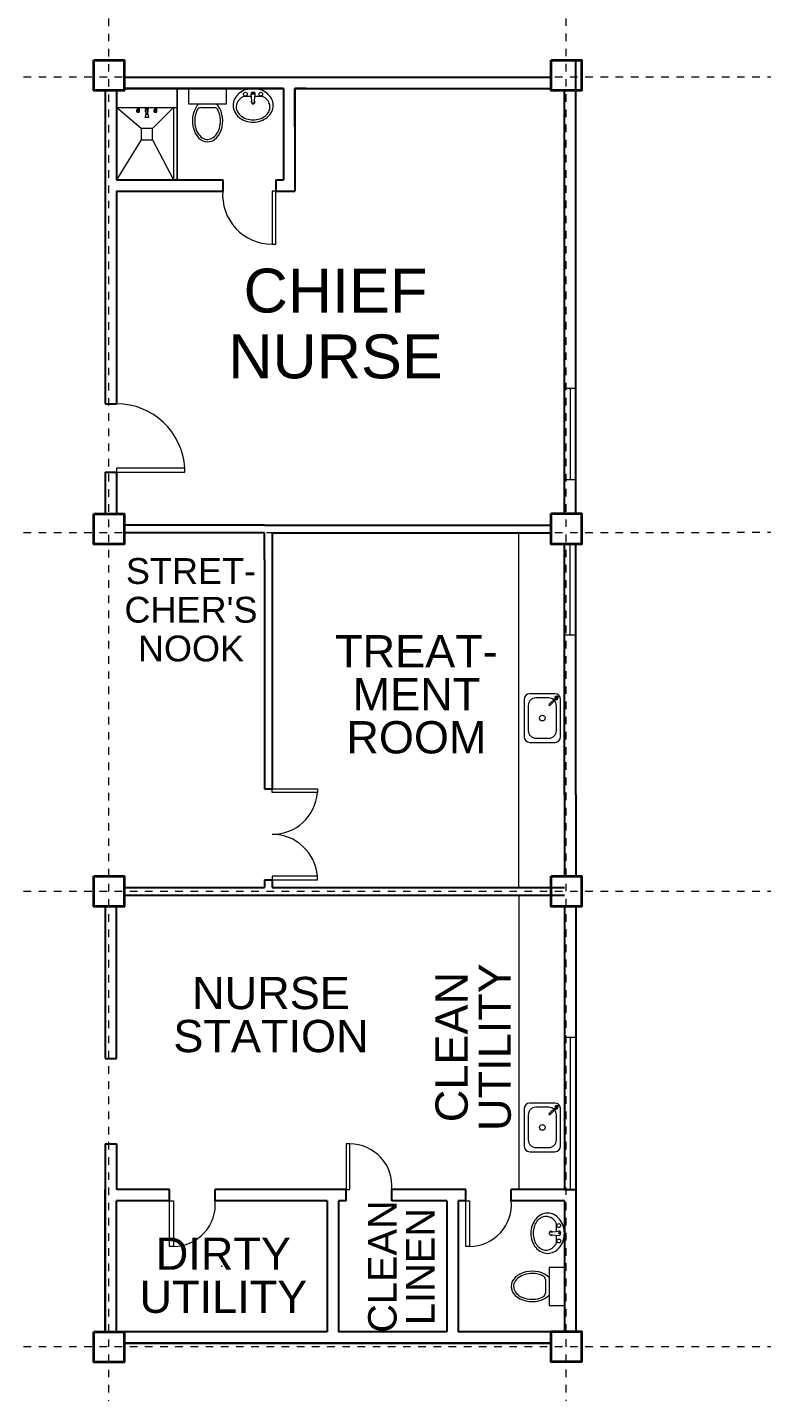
# Model space of a CAD drawing. Header units: millimetres. Extents: x 63005 to 126950, y 36019 to 74749.
# Drawn here: x 63075.6 to 63085.28, y 36136.77 to 36154.75 of the extents above; entities that cross this region are included whole.
import ezdxf

# ---------------------------------------------------------------- set-up
doc = ezdxf.new("R2010")
doc.units = ezdxf.units.MM
doc.header["$LTSCALE"] = 0.04
doc.linetypes.add('PHANTOM', pattern=[2.5, 1.25, -0.25, 0.25, -0.25, 0.25, -0.25])
doc.styles.add('SWISSLT175', font='swissl.ttf', dxfattribs={"height": 0.175})

msp = doc.modelspace()

# ---------------------------------------------------------------- linework, layer by layer
at = {"color": 0, "linetype": 'PHANTOM', "lineweight": 5, "transparency": 33554495}
for p, q in [((63076.677, 36125.164), (63076.677, 36174.339)), ((63082.702, 36125.166), (63082.702, 36174.339)), ((63114.252, 36154.092), (63046.877, 36154.089)), ((63114.252, 36148.092), (63046.877, 36148.089)), ((63114.252, 36143.367), (63046.877, 36143.364)), ((63114.252, 36137.366), (63046.877, 36137.363))]:
    msp.add_line(p, q, dxfattribs=at)
at = {"color": 4, "linetype": 'ByBlock', "lineweight": 25}
for p, q in [((63082.827, 36148.341), (63082.827, 36154.316)), ((63076.877, 36154.09), (63082.502, 36154.09)), ((63076.627, 36153.914), (63076.627, 36149.789)), ((63076.777, 36153.914), (63076.777, 36152.74)), ((63076.777, 36153.914), (63076.777, 36152.74)), ((63076.777, 36153.79), (63076.777, 36152.74)), ((63076.877, 36153.94), (63078.977, 36153.94)), ((63078.977, 36153.94), (63076.877, 36153.94)), ((63078.977, 36153.94), (63076.877, 36153.94)), ((63079.127, 36153.94), (63082.502, 36153.94)), ((63079.277, 36153.94), (63079.127, 36153.94)), ((63082.677, 36148.339), (63082.677, 36153.916)), ((63076.777, 36152.59), (63076.777, 36149.789)), ((63076.627, 36149.789), (63076.777, 36149.789)), ((63076.627, 36148.889), (63076.627, 36148.689)), ((63076.627, 36148.889), (63076.777, 36148.889)), ((63076.777, 36148.889), (63076.777, 36148.789)), ((63076.777, 36148.889), (63076.777, 36148.339)), ((63076.627, 36148.689), (63076.627, 36148.689)), ((63076.627, 36148.689), (63076.627, 36148.339)), ((63078.727, 36148.189), (63076.877, 36148.189)), ((63078.727, 36148.089), (63076.877, 36148.089)), ((63078.727, 36148.189), (63082.502, 36148.189)), ((63078.727, 36147.739), (63078.727, 36148.089)), ((63078.827, 36148.089), (63078.827, 36144.716)), ((63078.827, 36148.089), (63082.502, 36148.089)), ((63082.677, 36144.639), (63082.677, 36147.941)), ((63082.827, 36144.639), (63082.827, 36147.941)), ((63078.727, 36147.739), (63078.727, 36144.716)), ((63078.727, 36144.716), (63078.827, 36144.716)), ((63082.677, 36144.639), (63082.677, 36143.566)), ((63082.827, 36144.639), (63082.827, 36143.566)), ((63076.877, 36143.416), (63078.577, 36143.416)), ((63078.577, 36143.416), (63078.727, 36143.416)), ((63078.577, 36143.416), (63078.727, 36143.416)), ((63078.727, 36143.516), (63078.827, 36143.516)), ((63078.727, 36143.516), (63078.727, 36143.416)), ((63078.827, 36143.516), (63078.827, 36143.416)), ((63078.827, 36143.416), (63081.627, 36143.416)), ((63078.827, 36143.416), (63082.677, 36143.416)), ((63076.627, 36143.164), (63076.627, 36141.164)), ((63076.777, 36141.164), (63076.777, 36143.164)), ((63076.877, 36143.316), (63081.627, 36143.316)), ((63078.577, 36143.316), (63082.677, 36143.316)), ((63082.677, 36143.166), (63082.677, 36139.439)), ((63082.827, 36143.166), (63082.827, 36139.439)), ((63076.627, 36141.164), (63076.777, 36141.164)), ((63076.627, 36140.039), (63076.627, 36137.564)), ((63076.627, 36140.039), (63076.777, 36140.039)), ((63076.777, 36140.039), (63076.777, 36139.439)), ((63079.802, 36139.439), (63078.077, 36139.439)), ((63081.377, 36139.439), (63080.402, 36139.439)), ((63082.677, 36139.439), (63081.977, 36139.439)), ((63082.677, 36139.439), (63082.827, 36139.439)), ((63082.827, 36139.439), (63082.827, 36137.566)), ((63082.677, 36139.289), (63082.677, 36137.564)), ((63079.552, 36137.564), (63076.777, 36137.564)), ((63076.877, 36137.414), (63082.502, 36137.414)), ((63082.502, 36137.414), (63076.877, 36137.414)), ((63081.127, 36137.564), (63079.702, 36137.564)), ((63082.677, 36137.564), (63081.277, 36137.564))]:
    msp.add_line(p, q, dxfattribs=at)
at = {"color": 0, "linetype": 'ByBlock', "lineweight": 9, "ltscale": 0.3}
for p, q in [((63077.577, 36153.94), (63077.577, 36152.74)), ((63077.102, 36153.415), (63076.777, 36153.69)), ((63077.252, 36153.415), (63077.527, 36153.69)), ((63077.527, 36153.69), (63077.527, 36152.74)), ((63077.102, 36153.265), (63076.777, 36152.74)), ((63077.252, 36153.265), (63077.527, 36152.74))]:
    msp.add_line(p, q, dxfattribs=at)
at = {"color": 0, "linetype": 'ByBlock', "lineweight": 9}
for p, q in [((63077.577, 36153.69), (63077.577, 36153.94)), ((63076.777, 36153.69), (63077.577, 36153.69)), ((63082.827, 36149.989), (63082.677, 36149.989)), ((63082.752, 36149.989), (63082.752, 36148.789)), ((63082.827, 36148.789), (63082.827, 36149.989)), ((63082.677, 36148.789), (63082.827, 36148.789)), ((63082.077, 36143.416), (63082.077, 36148.091)), ((63082.752, 36146.741), (63082.752, 36147.941)), ((63082.827, 36147.941), (63082.827, 36146.741)), ((63082.827, 36146.741), (63082.677, 36146.741)), ((63076.627, 36143.164), (63076.777, 36143.164)), ((63082.077, 36143.316), (63082.077, 36139.439)), ((63082.827, 36141.439), (63082.677, 36141.439)), ((63082.752, 36141.439), (63082.752, 36139.439)), ((63082.827, 36139.439), (63082.827, 36141.439))]:
    msp.add_line(p, q, dxfattribs=at)
at = {"lineweight": 9}
for p, q in [((63077.727, 36153.94), (63077.727, 36153.74)), ((63078.227, 36153.94), (63077.727, 36153.94)), ((63078.227, 36153.74), (63078.227, 36153.94)), ((63078.562, 36153.742), (63078.549, 36153.864)), ((63078.591, 36153.742), (63078.605, 36153.864)), ((63077.046, 36153.69), (63077.08, 36153.69)), ((63077.046, 36153.69), (63077.08, 36153.69)), ((63077.046, 36153.69), (63077.05, 36153.683)), ((63077.046, 36153.69), (63077.046, 36153.69)), ((63077.046, 36153.657), (63077.049, 36153.661)), ((63077.046, 36153.635), (63077.046, 36153.657)), ((63077.046, 36153.635), (63077.08, 36153.635)), ((63077.05, 36153.633), (63077.046, 36153.635)), ((63077.049, 36153.669), (63077.05, 36153.671)), ((63077.049, 36153.669), (63077.077, 36153.669)), ((63077.049, 36153.663), (63077.049, 36153.669)), ((63077.05, 36153.683), (63077.077, 36153.683)), ((63077.05, 36153.671), (63077.076, 36153.671)), ((63077.05, 36153.657), (63077.057, 36153.657)), ((63077.05, 36153.644), (63077.05, 36153.656)), ((63077.05, 36153.633), (63077.076, 36153.633)), ((63077.05, 36153.632), (63077.05, 36153.633)), ((63077.05, 36153.632), (63077.076, 36153.632)), ((63077.052, 36153.683), (63077.052, 36153.671)), ((63077.057, 36153.644), (63077.057, 36153.656)), ((63077.076, 36153.657), (63077.069, 36153.657)), ((63077.069, 36153.644), (63077.069, 36153.656)), ((63077.075, 36153.683), (63077.075, 36153.671)), ((63077.077, 36153.669), (63077.076, 36153.671)), ((63077.076, 36153.644), (63077.076, 36153.656)), ((63077.076, 36153.633), (63077.08, 36153.635)), ((63077.076, 36153.632), (63077.076, 36153.633)), ((63077.08, 36153.69), (63077.077, 36153.683)), ((63077.077, 36153.663), (63077.077, 36153.669)), ((63077.08, 36153.657), (63077.078, 36153.661)), ((63077.08, 36153.69), (63077.08, 36153.69)), ((63077.08, 36153.635), (63077.08, 36153.657)), ((63077.159, 36153.684), (63077.148, 36153.69)), ((63077.148, 36153.69), (63077.206, 36153.69)), ((63077.164, 36153.605), (63077.156, 36153.563)), ((63077.194, 36153.684), (63077.159, 36153.684)), ((63077.159, 36153.675), (63077.159, 36153.684)), ((63077.159, 36153.684), (63077.194, 36153.684)), ((63077.194, 36153.675), (63077.159, 36153.675)), ((63077.16, 36153.657), (63077.162, 36153.661)), ((63077.16, 36153.635), (63077.16, 36153.657)), ((63077.16, 36153.635), (63077.169, 36153.635)), ((63077.164, 36153.633), (63077.16, 36153.635)), ((63077.163, 36153.669), (63077.164, 36153.671)), ((63077.163, 36153.669), (63077.169, 36153.669)), ((63077.163, 36153.663), (63077.163, 36153.669)), ((63077.164, 36153.671), (63077.169, 36153.671)), ((63077.164, 36153.657), (63077.169, 36153.657)), ((63077.164, 36153.644), (63077.164, 36153.656)), ((63077.164, 36153.633), (63077.169, 36153.633)), ((63077.164, 36153.632), (63077.164, 36153.633)), ((63077.164, 36153.632), (63077.169, 36153.632)), ((63077.164, 36153.612), (63077.164, 36153.605)), ((63077.189, 36153.612), (63077.164, 36153.612)), ((63077.164, 36153.605), (63077.189, 36153.605)), ((63077.164, 36153.605), (63077.189, 36153.605)), ((63077.165, 36153.675), (63077.165, 36153.671)), ((63077.169, 36153.612), (63077.169, 36153.675)), ((63077.169, 36153.675), (63077.184, 36153.675)), ((63077.184, 36153.675), (63077.184, 36153.612)), ((63077.184, 36153.671), (63077.19, 36153.671)), ((63077.184, 36153.669), (63077.191, 36153.669)), ((63077.19, 36153.657), (63077.184, 36153.657)), ((63077.184, 36153.635), (63077.193, 36153.635)), ((63077.184, 36153.633), (63077.19, 36153.633)), ((63077.184, 36153.632), (63077.19, 36153.632)), ((63077.188, 36153.675), (63077.188, 36153.671)), ((63077.189, 36153.605), (63077.189, 36153.612)), ((63077.189, 36153.605), (63077.198, 36153.563)), ((63077.191, 36153.669), (63077.19, 36153.671)), ((63077.19, 36153.644), (63077.19, 36153.656)), ((63077.19, 36153.633), (63077.193, 36153.635)), ((63077.19, 36153.632), (63077.19, 36153.633)), ((63077.191, 36153.663), (63077.191, 36153.669)), ((63077.193, 36153.657), (63077.191, 36153.661)), ((63077.193, 36153.635), (63077.193, 36153.657)), ((63077.206, 36153.69), (63077.194, 36153.684)), ((63077.194, 36153.684), (63077.194, 36153.675)), ((63077.273, 36153.689), (63077.273, 36153.69)), ((63077.273, 36153.69), (63077.307, 36153.69)), ((63077.273, 36153.689), (63077.277, 36153.683)), ((63077.273, 36153.689), (63077.307, 36153.689)), ((63077.274, 36153.657), (63077.276, 36153.661)), ((63077.274, 36153.635), (63077.274, 36153.657)), ((63077.277, 36153.633), (63077.274, 36153.635)), ((63077.274, 36153.635), (63077.307, 36153.635)), ((63077.276, 36153.669), (63077.277, 36153.671)), ((63077.276, 36153.663), (63077.276, 36153.669)), ((63077.276, 36153.669), (63077.304, 36153.669)), ((63077.277, 36153.683), (63077.304, 36153.683)), ((63077.277, 36153.671), (63077.304, 36153.671)), ((63077.277, 36153.657), (63077.285, 36153.657)), ((63077.277, 36153.644), (63077.277, 36153.656)), ((63077.277, 36153.632), (63077.277, 36153.633)), ((63077.277, 36153.633), (63077.303, 36153.633)), ((63077.277, 36153.632), (63077.303, 36153.632)), ((63077.279, 36153.683), (63077.279, 36153.671)), ((63077.284, 36153.644), (63077.284, 36153.656)), ((63077.304, 36153.657), (63077.296, 36153.657)), ((63077.296, 36153.644), (63077.296, 36153.656)), ((63077.302, 36153.683), (63077.302, 36153.671)), ((63077.303, 36153.644), (63077.303, 36153.656)), ((63077.303, 36153.633), (63077.307, 36153.635)), ((63077.303, 36153.632), (63077.303, 36153.633)), ((63077.307, 36153.689), (63077.304, 36153.683)), ((63077.304, 36153.669), (63077.304, 36153.671)), ((63077.304, 36153.663), (63077.304, 36153.669)), ((63077.307, 36153.657), (63077.305, 36153.661)), ((63077.307, 36153.689), (63077.307, 36153.69)), ((63077.307, 36153.635), (63077.307, 36153.657)), ((63077.727, 36153.74), (63078.227, 36153.74)), ((63077.886, 36153.69), (63078.067, 36153.69)), ((63077.196, 36153.558), (63077.157, 36153.558)), ((63082.48, 36138.876), (63082.601, 36138.89)), ((63082.48, 36138.847), (63082.601, 36138.834)), ((63082.677, 36138.412), (63082.477, 36138.412)), ((63082.477, 36138.412), (63082.477, 36137.912)), ((63082.677, 36137.912), (63082.677, 36138.412)), ((63082.427, 36138.252), (63082.427, 36138.071)), ((63082.477, 36137.912), (63082.677, 36137.912))]:
    msp.add_line(p, q, dxfattribs=at)
at = {"color": 4, "linetype": 'ByBlock', "lineweight": 25, "ltscale": 0.3}
for p, q in [((63078.977, 36153.94), (63078.977, 36152.74)), ((63079.127, 36153.94), (63079.127, 36152.59)), ((63076.777, 36152.74), (63078.177, 36152.74)), ((63078.177, 36152.74), (63078.177, 36152.59)), ((63078.877, 36152.74), (63078.977, 36152.74)), ((63078.877, 36152.74), (63078.877, 36152.59)), ((63076.777, 36152.59), (63078.177, 36152.59)), ((63078.877, 36152.59), (63079.127, 36152.59)), ((63076.627, 36137.564), (63076.627, 36139.439)), ((63077.477, 36139.439), (63076.777, 36139.439)), ((63077.477, 36139.289), (63077.477, 36139.439)), ((63079.802, 36139.439), (63078.077, 36139.439)), ((63078.077, 36139.289), (63078.077, 36139.439)), ((63079.802, 36139.289), (63079.802, 36139.439)), ((63081.377, 36139.439), (63080.402, 36139.439)), ((63080.402, 36139.289), (63080.402, 36139.439)), ((63081.377, 36139.289), (63081.377, 36139.439)), ((63082.677, 36139.439), (63081.977, 36139.439)), ((63081.977, 36139.289), (63081.977, 36139.439)), ((63076.777, 36137.564), (63076.777, 36139.289)), ((63077.477, 36139.289), (63076.777, 36139.289)), ((63079.552, 36139.289), (63078.077, 36139.289)), ((63079.552, 36139.289), (63079.552, 36137.564)), ((63079.702, 36139.289), (63079.702, 36137.564)), ((63079.802, 36139.289), (63079.702, 36139.289)), ((63081.127, 36139.289), (63080.402, 36139.289)), ((63081.127, 36139.289), (63081.127, 36137.564)), ((63081.277, 36139.289), (63081.277, 36137.564)), ((63081.377, 36139.289), (63081.277, 36139.289)), ((63081.377, 36139.289), (63081.277, 36139.289)), ((63082.677, 36139.289), (63081.977, 36139.289))]:
    msp.add_line(p, q, dxfattribs=at)
at = {"color": 1, "linetype": 'ByBlock', "lineweight": 13}
for p, q in [((63077.677, 36148.939), (63076.777, 36148.939)), ((63076.777, 36148.939), (63076.777, 36148.889)), ((63077.677, 36148.889), (63077.677, 36148.939)), ((63076.777, 36148.889), (63077.677, 36148.889)), ((63078.827, 36144.716), (63079.427, 36144.716)), ((63078.827, 36144.666), (63078.827, 36144.716)), ((63079.427, 36144.666), (63078.827, 36144.666)), ((63079.427, 36144.716), (63079.427, 36144.666)), ((63079.427, 36143.566), (63078.827, 36143.566)), ((63078.827, 36143.566), (63078.827, 36143.516)), ((63079.427, 36143.516), (63079.427, 36143.566)), ((63078.827, 36143.516), (63079.427, 36143.516))]:
    msp.add_line(p, q, dxfattribs=at)
at = {"lineweight": 9, "ltscale": 0.4}
for p, q in [((63082.147, 36145.893), (63082.147, 36145.403)), ((63082.552, 36145.968), (63082.222, 36145.968)), ((63082.472, 36145.913), (63082.302, 36145.913)), ((63082.568, 36145.921), (63082.476, 36145.83)), ((63082.58, 36145.909), (63082.489, 36145.818)), ((63082.627, 36145.403), (63082.627, 36145.893)), ((63082.202, 36145.813), (63082.202, 36145.483)), ((63082.572, 36145.483), (63082.572, 36145.813)), ((63082.222, 36145.328), (63082.552, 36145.328)), ((63082.302, 36145.383), (63082.472, 36145.383)), ((63082.147, 36140.501), (63082.147, 36140.011)), ((63082.552, 36140.576), (63082.222, 36140.576)), ((63082.472, 36140.521), (63082.302, 36140.521)), ((63082.568, 36140.529), (63082.476, 36140.438)), ((63082.58, 36140.517), (63082.489, 36140.426)), ((63082.627, 36140.011), (63082.627, 36140.501)), ((63082.202, 36140.421), (63082.202, 36140.091)), ((63082.572, 36140.091), (63082.572, 36140.421)), ((63082.222, 36139.936), (63082.552, 36139.936)), ((63082.302, 36139.991), (63082.472, 36139.991))]:
    msp.add_line(p, q, dxfattribs=at)
at = {"color": 4, "linetype": 'ByBlock', "lineweight": 35}
for points in [[(63076.477, 36154.314), (63076.877, 36154.314), (63076.877, 36153.914), (63076.477, 36153.914)], [(63082.502, 36154.316), (63082.902, 36154.316), (63082.902, 36153.916), (63082.502, 36153.916)], [(63076.477, 36148.339), (63076.877, 36148.339), (63076.877, 36147.939), (63076.477, 36147.939)], [(63082.502, 36148.341), (63082.902, 36148.341), (63082.902, 36147.941), (63082.502, 36147.941)], [(63076.477, 36143.564), (63076.877, 36143.564), (63076.877, 36143.164), (63076.477, 36143.164)], [(63082.502, 36143.566), (63082.902, 36143.566), (63082.902, 36143.166), (63082.502, 36143.166)], [(63076.477, 36137.564), (63076.877, 36137.564), (63076.877, 36137.164), (63076.477, 36137.164)], [(63082.502, 36137.566), (63082.902, 36137.566), (63082.902, 36137.166), (63082.502, 36137.166)]]:
    msp.add_lwpolyline(points, close=True, dxfattribs=at)
at = {"lineweight": 9}
for points in [[(63078.312, 36153.719, 0.11576), (63078.331, 36153.637, 0.104047), (63078.389, 36153.563, 0.090875), (63078.473, 36153.516, 0.083344), (63078.577, 36153.498, 0.083344), (63078.68, 36153.516, 0.090875), (63078.764, 36153.563, 0.104047), (63078.822, 36153.637, 0.11576), (63078.842, 36153.719, 0.11576), (63078.822, 36153.802, 0.104047), (63078.764, 36153.876, 0.090875), (63078.68, 36153.923, 0.083344), (63078.577, 36153.94, 0.083344), (63078.473, 36153.923, 0.090875), (63078.389, 36153.876, 0.104047), (63078.331, 36153.802, 0.11576)], [(63082.456, 36139.127, 0.11576), (63082.374, 36139.107, 0.104047), (63082.3, 36139.049, 0.090875), (63082.253, 36138.965, 0.083344), (63082.235, 36138.862, 0.083344), (63082.253, 36138.758, 0.090875), (63082.3, 36138.674, 0.104047), (63082.374, 36138.616, 0.11576), (63082.456, 36138.597, 0.11576), (63082.539, 36138.616, 0.104047), (63082.613, 36138.674, 0.090875), (63082.66, 36138.758, 0.083344), (63082.677, 36138.862, 0.083344), (63082.66, 36138.965, 0.090875), (63082.613, 36139.049, 0.104047), (63082.539, 36139.107, 0.11576)]]:
    msp.add_lwpolyline(points, format="xyb", close=True, dxfattribs=at)
for points in [[(63078.354, 36153.698, 0.124838), (63078.37, 36153.636, 0.105788), (63078.419, 36153.578, 0.086697), (63078.489, 36153.542, 0.076776), (63078.577, 36153.528, 0.076776), (63078.664, 36153.542, 0.086697), (63078.734, 36153.578, 0.105788), (63078.783, 36153.636, 0.124838), (63078.799, 36153.698, 0.124838), (63078.783, 36153.761, 0.105788), (63078.734, 36153.818, 0.040067), (63078.703, 36153.838), (63078.601, 36153.838, 0.040067)], [(63078.552, 36153.838), (63078.45, 36153.838, 0.040067), (63078.419, 36153.818, 0.105788), (63078.37, 36153.761, 0.124838), (63078.354, 36153.698, 0.124838)], [(63082.435, 36139.084, 0.124838), (63082.373, 36139.068, 0.105788), (63082.315, 36139.019, 0.086697), (63082.279, 36138.949, 0.076776), (63082.265, 36138.862, 0.076776), (63082.279, 36138.774, 0.086697), (63082.315, 36138.704, 0.105788), (63082.373, 36138.655, 0.124838), (63082.435, 36138.639, 0.124838), (63082.498, 36138.655, 0.105788), (63082.556, 36138.704, 0.040067), (63082.575, 36138.735), (63082.575, 36138.837, 0.040067)], [(63082.575, 36138.886), (63082.575, 36138.988, 0.040067), (63082.556, 36139.019, 0.105788), (63082.498, 36139.068, 0.124838), (63082.435, 36139.084, 0.124838)]]:
    msp.add_lwpolyline(points, format="xyb", dxfattribs=at)
at = {"color": 4, "linetype": 'ByBlock', "lineweight": 25}
msp.add_lwpolyline([(63079.127, 36153.44), (63079.127, 36153.94)], dxfattribs=at)
at = {"color": 0, "linetype": 'ByBlock', "lineweight": 9, "ltscale": 0.3}
msp.add_lwpolyline([(63077.527, 36153.69), (63077.527, 36152.74), (63077.577, 36152.74), (63077.577, 36153.69), (63077.577, 36153.69)], dxfattribs=at)
at = {"color": 0, "linetype": 'ByBlock', "lineweight": 9, "ltscale": 0.03}
msp.add_lwpolyline([(63077.252, 36153.415), (63077.102, 36153.415), (63077.102, 36153.265), (63077.252, 36153.265)], close=True, dxfattribs=at)
at = {"color": 1, "lineweight": 13, "ltscale": 0.03}
for points in [[(63078.877, 36152.59), (63078.827, 36152.59), (63078.827, 36151.89), (63078.877, 36151.89)], [(63079.802, 36139.439), (63079.852, 36139.439), (63079.852, 36140.039), (63079.802, 36140.039)], [(63077.477, 36139.289), (63077.527, 36139.289), (63077.527, 36138.689), (63077.477, 36138.689)], [(63081.377, 36139.289), (63081.427, 36139.289), (63081.427, 36138.689), (63081.377, 36138.689)]]:
    msp.add_lwpolyline(points, close=True, dxfattribs=at)
at = {"lineweight": 9}
for centre, radius in [((63078.475, 36153.867), 0.0255), ((63078.577, 36153.874), 0.0095), ((63078.678, 36153.867), 0.0255), ((63082.604, 36138.963), 0.0255), ((63082.611, 36138.862), 0.0095), ((63082.604, 36138.76), 0.0255)]:
    msp.add_circle(centre, radius, dxfattribs=at)
at = {"lineweight": 9, "ltscale": 0.4}
for centre in [(63082.387, 36145.648), (63082.387, 36140.256)]:
    msp.add_circle(centre, 0.0375, dxfattribs=at)
at = {"lineweight": 9}
for centre, radius, start, end in [((63078.577, 36153.867), 0.028, 353.7545, 186.2455), ((63078.577, 36153.765), 0.025, 138.7978, 233.6932), ((63078.577, 36153.765), 0.025, 306.3068, 41.2022), ((63077.886, 36153.64), 0.05, 90, 151.8499), ((63078.067, 36153.64), 0.05, 28.0084, 90), ((63078.577, 36153.836), 0.0948, 261.2026, 278.7974), ((63078.577, 36153.765), 0.025, 251.3793, 288.6207), ((63082.502, 36138.862), 0.025, 161.3793, 198.6207), ((63082.573, 36138.862), 0.0948, 171.2026, 188.7974), ((63082.502, 36138.862), 0.025, 48.7978, 143.6932), ((63082.604, 36138.862), 0.028, 263.7545, 96.2455), ((63082.502, 36138.862), 0.025, 216.3068, 311.2022), ((63082.377, 36138.252), 0.05, 0, 61.8499), ((63082.377, 36138.071), 0.05, 298.0084, 360)]:
    msp.add_arc(centre, radius, start, end, dxfattribs=at)
at = {"color": 1, "lineweight": 13, "ltscale": 0.03}
for centre, radius, start, end in [((63078.827, 36152.542), 0.652, 175.7578, 270), ((63079.852, 36139.487), 0.552, 355.0209, 90), ((63077.527, 36139.241), 0.552, 270, 4.9791), ((63081.427, 36139.241), 0.552, 270, 4.9791)]:
    msp.add_arc(centre, radius, start, end, dxfattribs=at)
at = {"color": 1, "linetype": 'ByBlock', "lineweight": 13}
for centre, radius, start, end in [((63076.777, 36148.889), 0.9, 3.1847, 90), ((63078.827, 36144.716), 0.6, 270, 355.2198), ((63078.827, 36143.516), 0.6, 4.7802, 90)]:
    msp.add_arc(centre, radius, start, end, dxfattribs=at)
at = {"lineweight": 9, "ltscale": 0.4}
for centre, radius, start, end in [((63082.222, 36145.893), 0.075, 90, 180), ((63082.302, 36145.813), 0.1, 90, 180), ((63082.472, 36145.813), 0.1, 50.0132, 90), ((63082.472, 36145.813), 0.1, 0, 39.9868), ((63082.552, 36145.893), 0.075, 0, 90), ((63082.574, 36145.915), 0.0217, 248.7565, 201.2435), ((63082.574, 36145.915), 0.0145, 262.0499, 187.9501), ((63082.574, 36145.915), 0.00874, 315, 135), ((63082.483, 36145.824), 0.00874, 135, 315), ((63082.222, 36145.403), 0.075, 180, 270), ((63082.302, 36145.483), 0.1, 180, 270), ((63082.472, 36145.483), 0.1, 270, 0), ((63082.552, 36145.403), 0.075, 270, 0), ((63082.222, 36140.501), 0.075, 90, 180), ((63082.302, 36140.421), 0.1, 90, 180), ((63082.472, 36140.421), 0.1, 50.0132, 90), ((63082.472, 36140.421), 0.1, 0, 39.9868), ((63082.552, 36140.501), 0.075, 0, 90), ((63082.574, 36140.523), 0.0217, 248.7565, 201.2435), ((63082.574, 36140.523), 0.0145, 262.0499, 187.9501), ((63082.574, 36140.523), 0.00874, 315, 135), ((63082.483, 36140.432), 0.00874, 135, 315), ((63082.222, 36140.011), 0.075, 180, 270), ((63082.302, 36140.091), 0.1, 180, 270), ((63082.472, 36140.091), 0.1, 270, 0), ((63082.552, 36140.011), 0.075, 270, 0)]:
    msp.add_arc(centre, radius, start, end, dxfattribs=at)
at = {"lineweight": 9}
for centre, major_axis, ratio, start_param, end_param in [((63077.037, 36153.645), (-0.00896, 0.00896), 1, 3.15309, 3.864175), ((63077.035, 36153.65), (0.0118, 0.0118), 1, 6.018417, 6.150642), ((63077.045, 36153.663), (0.00268, 0.00268), 1, 5.003733, 5.497675), ((63077.046, 36153.656), (0.00268, 0.00268), 1, 5.497675, 6.125314), ((63077.061, 36153.656), (-0.00268, 0.00268), 1, 0.157647, 0.785286), ((63077.067, 36153.644), (-0.00738, 0.00738), 1, 0.858879, 1.643677), ((63077.068, 36153.651), (0.00887, 0.00887), 1, 1.36743, 1.728443), ((63077.063, 36153.658), (-0.00268, 0.00268), 1, -1.367654, -0.203367), ((63077.063, 36153.639), (-0.00268, 0.00268), 1, 1.643677, 3.068487), ((63077.058, 36153.651), (0.00887, 0.00887), 1, 6.125314, 6.486327), ((63077.059, 36153.644), (0.00738, 0.00738), 1, 4.639283, 5.424081), ((63077.065, 36153.656), (-0.00268, 0.00268), 1, 3.926878, 4.554518), ((63077.08, 36153.656), (0.00268, 0.00268), 1, 1.728443, 2.356082), ((63077.089, 36153.645), (0.00896, 0.00896), 1, 2.418785, 3.129871), ((63077.081, 36153.663), (0.00268, 0.00268), 1, 2.356082, 2.850023), ((63077.091, 36153.65), (-0.0118, 0.0118), 1, 0.132318, 0.264544), ((63077.151, 36153.645), (0.00896, 0.00896), 1, 4.723886, 5.434971), ((63077.159, 36153.663), (-0.00268, 0.00268), 1, 3.432937, 3.926878), ((63077.149, 36153.65), (0.0118, 0.0118), 1, 6.018417, 6.150642), ((63077.16, 36153.656), (-0.00268, 0.00268), 1, 3.926878, 4.554518), ((63077.194, 36153.656), (-0.00268, 0.00268), 1, 0.157647, 0.785286), ((63077.203, 36153.645), (-0.00896, 0.00896), 1, 0.847989, 1.559075), ((63077.195, 36153.663), (-0.00268, 0.00268), 1, 0.785286, 1.279227), ((63077.205, 36153.65), (0.0118, 0.0118), 1, 1.703115, 1.83534), ((63077.265, 36153.645), (-0.00896, 0.00896), 1, 3.15309, 3.864175), ((63077.262, 36153.65), (-0.0118, 0.0118), 1, 4.44762, 4.579846), ((63077.273, 36153.663), (0.00268, 0.00268), 1, 5.003733, 5.497675), ((63077.274, 36153.656), (0.00268, 0.00268), 1, 5.497675, 6.125314), ((63077.288, 36153.656), (-0.00268, 0.00268), 1, 0.157647, 0.785286), ((63077.295, 36153.644), (-0.00738, 0.00738), 1, 0.858879, 1.643677), ((63077.295, 36153.651), (0.00887, 0.00887), 1, 1.36743, 1.728443), ((63077.29, 36153.658), (-0.00268, 0.00268), 1, -1.367654, -0.203367), ((63077.29, 36153.639), (-0.00268, 0.00268), 1, 1.643677, 3.068487), ((63077.286, 36153.651), (0.00887, 0.00887), 1, 6.125314, 6.486327), ((63077.286, 36153.644), (0.00738, 0.00738), 1, 4.639283, 5.424081), ((63077.293, 36153.656), (-0.00268, 0.00268), 1, 3.926878, 4.554518), ((63077.307, 36153.656), (0.00268, 0.00268), 1, 1.728443, 2.356082), ((63077.316, 36153.645), (0.00896, 0.00896), 1, 2.418785, 3.129871), ((63077.308, 36153.663), (0.00268, 0.00268), 1, 2.356082, 2.850023), ((63077.319, 36153.65), (0.0118, 0.0118), 1, 1.703115, 1.83534), ((63077.977, 36153.515), (0, 0.275), 0.727273, 0.612555, 5.670631), ((63077.194, 36153.562), (-0.00268, 0.00268), 1, 2.924915, 4.294977), ((63082.252, 36138.162), (0.275, 0), 0.727273, 0.612555, 5.670631)]:
    msp.add_ellipse(centre, major_axis=major_axis, ratio=ratio, start_param=start_param, end_param=end_param, dxfattribs=at)
at = {"lineweight": 9, "extrusion": (4.99074e-41, -2.88216e-41, -1)}
msp.add_ellipse((63077.159, 36153.562), major_axis=(-0.00268, 0.00268), ratio=1, start_param=4.495936, end_param=5.865998, dxfattribs=at)
at = {"lineweight": 9}
for points in [[(63077.842, 36153.664), (63077.833, 36153.647), (63077.826, 36153.629), (63077.799, 36153.538), (63077.804, 36153.451), (63077.862, 36153.319), (63077.912, 36153.278), (63078.01, 36153.265), (63078.062, 36153.291), (63078.136, 36153.402), (63078.154, 36153.485), (63078.138, 36153.599), (63078.127, 36153.634), (63078.111, 36153.664)], [(63082.401, 36138.296), (63082.385, 36138.305), (63082.367, 36138.313), (63082.275, 36138.34), (63082.188, 36138.334), (63082.057, 36138.277), (63082.015, 36138.227), (63082.002, 36138.128), (63082.028, 36138.076), (63082.139, 36138.002), (63082.223, 36137.984), (63082.336, 36138), (63082.371, 36138.012), (63082.401, 36138.027)]]:
    msp.add_open_spline(points, degree=3, knots=[0.937253, 0.937253, 0.937253, 0.937253, 1.185372, 1.185372, 2.113864, 2.113864, 3.042356, 3.042356, 3.970847, 3.970847, 4.899339, 4.899339, 5.346062, 5.346062, 5.346062, 5.346062], dxfattribs=at)
at = {"color": 0, "linetype": 'ByBlock', "lineweight": 9, "ltscale": 0.3}
msp.add_point((63078.164, 36138.427), dxfattribs=at)

# ---------------------------------------------------------------- texts
at = {"color": 0, "linetype": 'ByBlock', "lineweight": 9, "ltscale": 0.4, "attachment_point": 5, "style": 'SWISSLT175'}
for s, insert, char_height, line_spacing_factor in [('CHIEF\\PNURSE', (63079.662, 36150.842), 0.5778, 0.9), ("STRET-\\PCHER'S\\PNOOK", (63077.758, 36147.073), 0.34, 0.9), ('TREAT-\\PMENT\\PROOM', (63080.728, 36145.959), 0.425, 0.8), ('NURSE\\PSTATION', (63078.812, 36141.74), 0.425, 0.8), ('DIRTY\\PUTILITY', (63078.185, 36138.306), 0.425, 0.8)]:
    msp.add_mtext(s, dxfattribs=dict(at, insert=insert, char_height=char_height, line_spacing_factor=line_spacing_factor))
at = {"color": 0, "linetype": 'ByBlock', "lineweight": 9, "ltscale": 0.4, "attachment_point": 5, "rotation": 90, "line_spacing_factor": 0.8, "style": 'SWISSLT175'}
for s, insert, char_height in [('CLEAN \\PUTILITY', (63081.478, 36141.314), 0.425), ('CLEAN\\PLINEN', (63080.529, 36138.423), 0.375)]:
    msp.add_mtext(s, dxfattribs=dict(at, insert=insert, char_height=char_height))

doc.saveas('drawing.dxf')
